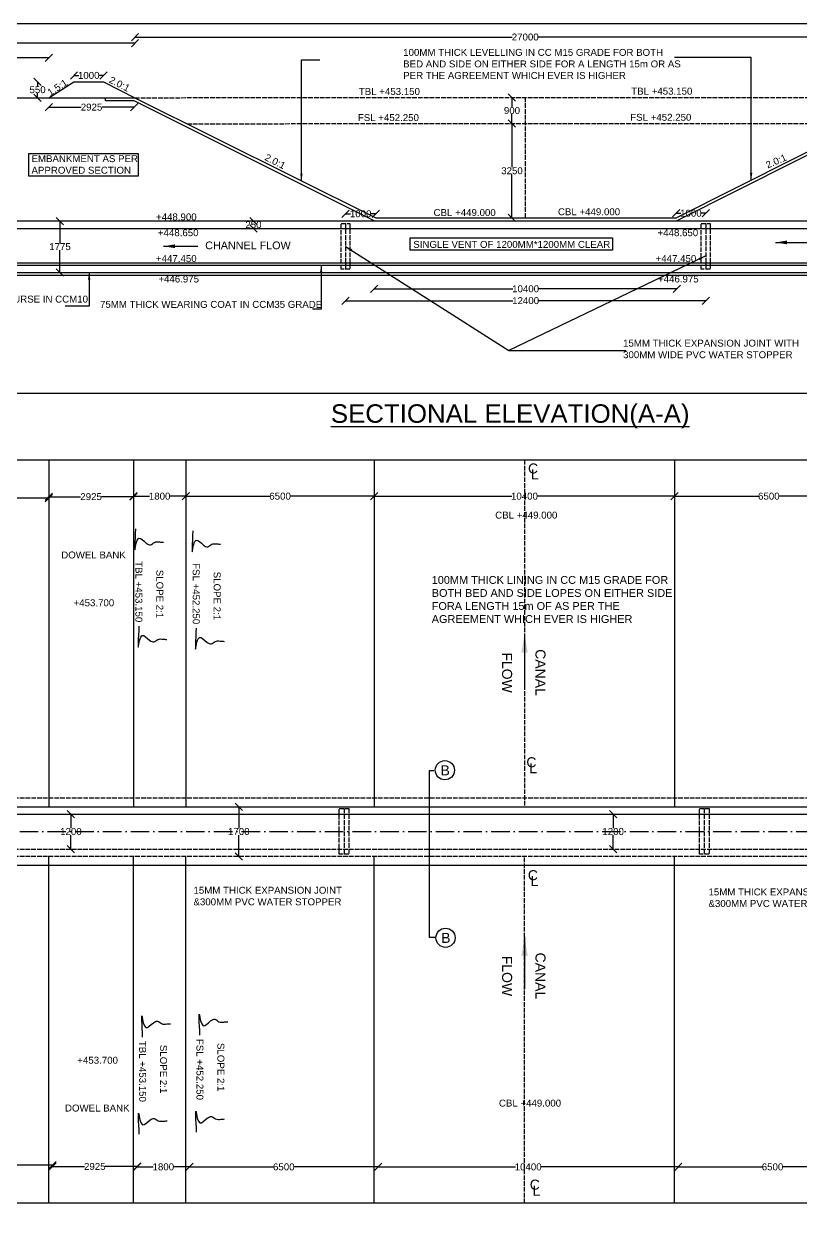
# Model space of a CAD drawing. Header units: millimetres. Extents: x 5124 to 6568637, y 2311 to 91879094.
# Drawn here: x 3792338 to 3802420, y 45939726 to 45955152 of the extents above; entities that cross this region are included whole.
import ezdxf

# ---------------------------------------------------------------- set-up
doc = ezdxf.new("R2010")
doc.units = ezdxf.units.MM
doc.header["$MEASUREMENT"] = 0
doc.linetypes.add('ACAD_ISO02W100', pattern=[15, 12, -3])
doc.linetypes.add('ACAD_ISO10W100', pattern=[18, 12, -3, 0, -3])
for name, color, linetype in [('DIMENSION', 7, 'Continuous'), ('DRAWING', 7, 'Continuous'), ('TEXT', 7, 'Continuous')]:
    doc.layers.add(name, color=color, linetype=linetype)
doc.styles.get("Standard").update_dxf_attribs({"font": 'arial.ttf', "height": 90})
doc.dimstyles.get("Standard").update_dxf_attribs({"dimtxt": 200, "dimasz": 110, "dimexe": 0.18, "dimexo": 0.0625, "dimgap": 0.09, "dimtad": 0, "dimtih": 1, "dimtoh": 1, "dimdec": 0, "dimzin": 0, "dimdsep": 46, "dimtxsty": 'Standard', "dimblk": 'OBLIQUE', "dimcen": 0.09, "dimse1": 1, "dimse2": 1, "dimadec": 0, "dimazin": 0, "dimtfac": 1, "dimtdec": 0, "dimtofl": 0, "dimtmove": 0, "dimatfit": 3, "dimfxl": 1, "dimtolj": 1, "dimtzin": 0, "dimarcsym": 0})

# ---------------------------------------------------------------- blocks, each defined once
blk = doc.blocks.new('_Oblique')
at = {"color": 0, "linetype": 'ByBlock', "lineweight": -2}
blk.add_line((-0.5, -0.5), (0.5, 0.5), dxfattribs=at)
blk = doc.blocks.new('*D117')
at = {"layer": 'Defpoints', "color": 0, "linetype": 'Continuous', "transparency": 16777216}
for p in [(3793782, 45954902), (3790428, 45954193), (3793782, 45954193)]:
    blk.add_point(p, dxfattribs=at)
at = {"layer": 'DIMENSION', "color": 0, "linetype": 'Continuous', "lineweight": -2, "transparency": 16777216}
for p, q in [((3790428, 45954902), (3791970, 45954902)), ((3793782, 45954902), (3792240, 45954902))]:
    blk.add_line(p, q, dxfattribs=at)
at = {"layer": 'DIMENSION', "color": 0, "linetype": 'Continuous', "lineweight": -2, "transparency": 16777216, "xscale": 95, "yscale": 95, "zscale": 95, "rotation": 180}
blk.add_blockref('_Oblique', (3790428, 45954902), dxfattribs=at)
at = {"layer": 'DIMENSION', "color": 0, "linetype": 'Continuous', "lineweight": -2, "transparency": 16777216, "xscale": 95, "yscale": 95, "zscale": 95}
blk.add_blockref('_Oblique', (3793782, 45954902), dxfattribs=at)
at = {"layer": 'DIMENSION', "color": 0, "linetype": 'Continuous', "transparency": 16777216, "insert": (3792105, 45954902), "char_height": 90, "attachment_point": 5}
blk.add_mtext('\\A1;8925', dxfattribs=at)
blk = doc.blocks.new('*D118')
at = {"layer": 'Defpoints', "color": 0, "linetype": 'Continuous', "transparency": 16777216}
for p in [(3792664, 45954710), (3790428, 45954193), (3792664, 45954193)]:
    blk.add_point(p, dxfattribs=at)
at = {"layer": 'DIMENSION', "color": 0, "linetype": 'Continuous', "lineweight": -2, "transparency": 16777216}
for p, q in [((3790428, 45954710), (3791411, 45954710)), ((3792664, 45954710), (3791681, 45954710))]:
    blk.add_line(p, q, dxfattribs=at)
at = {"layer": 'DIMENSION', "color": 0, "linetype": 'Continuous', "lineweight": -2, "transparency": 16777216, "xscale": 95, "yscale": 95, "zscale": 95, "rotation": 180}
blk.add_blockref('_Oblique', (3790428, 45954710), dxfattribs=at)
at = {"layer": 'DIMENSION', "color": 0, "linetype": 'Continuous', "lineweight": -2, "transparency": 16777216, "xscale": 95, "yscale": 95, "zscale": 95}
blk.add_blockref('_Oblique', (3792664, 45954710), dxfattribs=at)
at = {"layer": 'DIMENSION', "color": 0, "linetype": 'Continuous', "transparency": 16777216, "insert": (3791546, 45954710), "char_height": 90, "attachment_point": 5}
blk.add_mtext('\\A1;6000', dxfattribs=at)
blk = doc.blocks.new('*D122')
at = {"layer": 'Defpoints', "color": 0, "linetype": 'Continuous', "transparency": 16777216}
for p in [(3792808, 45952592), (3792808, 45952592), (3792808, 45951925)]:
    blk.add_point(p, dxfattribs=at)
at = {"layer": 'DIMENSION', "color": 0, "linetype": 'Continuous', "lineweight": -2, "transparency": 16777216}
for p, q in [((3792808, 45952592), (3792808, 45952305)), ((3792808, 45951925), (3792808, 45952213))]:
    blk.add_line(p, q, dxfattribs=at)
at = {"layer": 'DIMENSION', "color": 0, "linetype": 'Continuous', "lineweight": -2, "transparency": 16777216, "xscale": 95, "yscale": 95, "zscale": 95}
for p, rotation in [((3792808, 45952592), 90), ((3792808, 45951925), 270)]:
    blk.add_blockref('_Oblique', p, dxfattribs=dict(at, rotation=rotation))
at = {"layer": 'DIMENSION', "color": 0, "linetype": 'Continuous', "transparency": 16777216, "insert": (3792808, 45952259), "char_height": 90, "attachment_point": 5}
blk.add_mtext('\\A1;1775', dxfattribs=at)
blk = doc.blocks.new('*D123')
at = {"layer": 'Defpoints', "color": 0, "linetype": 'Continuous', "transparency": 16777216}
for p in [(3795320, 45952592), (3795320, 45952592), (3795320, 45952496)]:
    blk.add_point(p, dxfattribs=at)
at = {"layer": 'DIMENSION', "color": 0, "linetype": 'Continuous', "lineweight": -2, "transparency": 16777216}
for p, q in [((3795320, 45952592), (3795320, 45952590)), ((3795320, 45952496), (3795320, 45952498))]:
    blk.add_line(p, q, dxfattribs=at)
at = {"layer": 'DIMENSION', "color": 0, "linetype": 'Continuous', "lineweight": -2, "transparency": 16777216, "xscale": 95, "yscale": 95, "zscale": 95}
for p, rotation in [((3795320, 45952592), 90), ((3795320, 45952496), 270)]:
    blk.add_blockref('_Oblique', p, dxfattribs=dict(at, rotation=rotation))
at = {"layer": 'DIMENSION', "color": 0, "linetype": 'Continuous', "transparency": 16777216, "insert": (3795320, 45952544), "char_height": 90, "attachment_point": 5}
blk.add_mtext('\\A1;250', dxfattribs=at)
blk = doc.blocks.new('*D124')
at = {"layer": 'Defpoints', "color": 0, "linetype": 'Continuous', "transparency": 16777216}
for p in [(3792664, 45954193), (3793772, 45954153), (3793772, 45954070)]:
    blk.add_point(p, dxfattribs=at)
at = {"layer": 'DIMENSION', "color": 0, "linetype": 'Continuous', "lineweight": -2, "transparency": 16777216}
for p, q in [((3792664, 45954070), (3793083, 45954070)), ((3793772, 45954070), (3793354, 45954070))]:
    blk.add_line(p, q, dxfattribs=at)
at = {"layer": 'DIMENSION', "color": 0, "linetype": 'Continuous', "lineweight": -2, "transparency": 16777216, "xscale": 95, "yscale": 95, "zscale": 95, "rotation": 180}
blk.add_blockref('_Oblique', (3792664, 45954070), dxfattribs=at)
at = {"layer": 'DIMENSION', "color": 0, "linetype": 'Continuous', "lineweight": -2, "transparency": 16777216, "xscale": 95, "yscale": 95, "zscale": 95}
blk.add_blockref('_Oblique', (3793772, 45954070), dxfattribs=at)
at = {"layer": 'DIMENSION', "color": 0, "linetype": 'Continuous', "transparency": 16777216, "insert": (3793218, 45954070), "char_height": 90, "attachment_point": 5}
blk.add_mtext('\\A1;2925', dxfattribs=at)
blk = doc.blocks.new('*D125')
at = {"layer": 'Defpoints', "color": 0, "linetype": 'Continuous', "transparency": 16777216}
for p in [(3792990, 45954400), (3792517, 45954193), (3792990, 45954193)]:
    blk.add_point(p, dxfattribs=at)
at = {"layer": 'DIMENSION', "color": 0, "linetype": 'Continuous', "lineweight": -2, "transparency": 16777216}
for p, q in [((3792517, 45954400), (3792517, 45954343)), ((3792517, 45954193), (3792517, 45954250))]:
    blk.add_line(p, q, dxfattribs=at)
at = {"layer": 'DIMENSION', "color": 0, "linetype": 'Continuous', "lineweight": -2, "transparency": 16777216, "xscale": 95, "yscale": 95, "zscale": 95}
for p, rotation in [((3792517, 45954400), 90), ((3792517, 45954193), 270)]:
    blk.add_blockref('_Oblique', p, dxfattribs=dict(at, rotation=rotation))
at = {"layer": 'DIMENSION', "color": 0, "linetype": 'Continuous', "transparency": 16777216, "insert": (3792517, 45954296), "char_height": 90, "attachment_point": 5}
blk.add_mtext('\\A1;550', dxfattribs=at)
blk = doc.blocks.new('*D126')
at = {"layer": 'Defpoints', "color": 0, "linetype": 'Continuous', "transparency": 16777216}
for p in [(3793372, 45954482), (3792990, 45954400), (3793372, 45954400)]:
    blk.add_point(p, dxfattribs=at)
at = {"layer": 'DIMENSION', "color": 0, "linetype": 'Continuous', "lineweight": -2, "transparency": 16777216}
for p, q in [((3792990, 45954482), (3793051, 45954482)), ((3793372, 45954482), (3793311, 45954482))]:
    blk.add_line(p, q, dxfattribs=at)
at = {"layer": 'DIMENSION', "color": 0, "linetype": 'Continuous', "lineweight": -2, "transparency": 16777216, "xscale": 95, "yscale": 95, "zscale": 95, "rotation": 180}
blk.add_blockref('_Oblique', (3792990, 45954482), dxfattribs=at)
at = {"layer": 'DIMENSION', "color": 0, "linetype": 'Continuous', "lineweight": -2, "transparency": 16777216, "xscale": 95, "yscale": 95, "zscale": 95}
blk.add_blockref('_Oblique', (3793372, 45954482), dxfattribs=at)
at = {"layer": 'DIMENSION', "color": 0, "linetype": 'Continuous', "transparency": 16777216, "insert": (3793181, 45954482), "char_height": 90, "attachment_point": 5}
blk.add_mtext('\\A1;1000', dxfattribs=at)
blk = doc.blocks.new('*D127')
at = {"layer": 'Defpoints', "color": 0, "linetype": 'Continuous', "transparency": 16777216}
for p in [(3796517, 45952686), (3796908, 45952632), (3796517, 45952560)]:
    blk.add_point(p, dxfattribs=at)
at = {"layer": 'DIMENSION', "color": 0, "linetype": 'Continuous', "lineweight": -2, "transparency": 16777216}
for p, q in [((3796517, 45952686), (3796582, 45952686)), ((3796908, 45952686), (3796842, 45952686))]:
    blk.add_line(p, q, dxfattribs=at)
at = {"layer": 'DIMENSION', "color": 0, "linetype": 'Continuous', "lineweight": -2, "transparency": 16777216, "xscale": 95, "yscale": 95, "zscale": 95, "rotation": 180}
blk.add_blockref('_Oblique', (3796517, 45952686), dxfattribs=at)
at = {"layer": 'DIMENSION', "color": 0, "linetype": 'Continuous', "lineweight": -2, "transparency": 16777216, "xscale": 95, "yscale": 95, "zscale": 95}
blk.add_blockref('_Oblique', (3796908, 45952686), dxfattribs=at)
at = {"layer": 'DIMENSION', "color": 0, "linetype": 'Continuous', "transparency": 16777216, "insert": (3796712, 45952686), "char_height": 90, "attachment_point": 5}
blk.add_mtext('\\A1;1000', dxfattribs=at)
blk = doc.blocks.new('*D128')
at = {"layer": 'Defpoints', "color": 0, "linetype": 'Continuous', "transparency": 16777216}
for p in [(3798526, 45954195), (3798526, 45953857), (3798677, 45953857)]:
    blk.add_point(p, dxfattribs=at)
at = {"layer": 'DIMENSION', "color": 0, "linetype": 'Continuous', "lineweight": -2, "transparency": 16777216}
for p, q in [((3798677, 45954195), (3798677, 45954072)), ((3798677, 45953857), (3798677, 45953980))]:
    blk.add_line(p, q, dxfattribs=at)
at = {"layer": 'DIMENSION', "color": 0, "linetype": 'Continuous', "lineweight": -2, "transparency": 16777216, "xscale": 95, "yscale": 95, "zscale": 95}
for p, rotation in [((3798677, 45954195), 90), ((3798677, 45953857), 270)]:
    blk.add_blockref('_Oblique', p, dxfattribs=dict(at, rotation=rotation))
at = {"layer": 'DIMENSION', "color": 0, "linetype": 'Continuous', "transparency": 16777216, "insert": (3798677, 45954026), "char_height": 90, "attachment_point": 5}
blk.add_mtext('\\A1;900', dxfattribs=at)
blk = doc.blocks.new('*D129')
at = {"layer": 'Defpoints', "color": 0, "linetype": 'Continuous', "transparency": 16777216}
for p in [(3798677, 45953857), (3798677, 45952632), (3798677, 45952632)]:
    blk.add_point(p, dxfattribs=at)
at = {"layer": 'DIMENSION', "color": 0, "linetype": 'Continuous', "lineweight": -2, "transparency": 16777216}
for p, q in [((3798677, 45953857), (3798677, 45953290)), ((3798677, 45952632), (3798677, 45953198))]:
    blk.add_line(p, q, dxfattribs=at)
at = {"layer": 'DIMENSION', "color": 0, "linetype": 'Continuous', "lineweight": -2, "transparency": 16777216, "xscale": 95, "yscale": 95, "zscale": 95}
for p, rotation in [((3798677, 45953857), 90), ((3798677, 45952632), 270)]:
    blk.add_blockref('_Oblique', p, dxfattribs=dict(at, rotation=rotation))
at = {"layer": 'DIMENSION', "color": 0, "linetype": 'Continuous', "transparency": 16777216, "insert": (3798677, 45953244), "char_height": 90, "attachment_point": 5}
blk.add_mtext('\\A1;3250', dxfattribs=at)
blk = doc.blocks.new('*D130')
at = {"layer": 'Defpoints', "color": 0, "linetype": 'Continuous', "transparency": 16777216}
for p in [(3803916, 45954980), (3793782, 45954902), (3803916, 45954198)]:
    blk.add_point(p, dxfattribs=at)
at = {"layer": 'DIMENSION', "color": 0, "linetype": 'Continuous', "lineweight": -2, "transparency": 16777216}
for p, q in [((3793782, 45954980), (3798679, 45954980)), ((3803916, 45954980), (3799019, 45954980))]:
    blk.add_line(p, q, dxfattribs=at)
at = {"layer": 'DIMENSION', "color": 0, "linetype": 'Continuous', "lineweight": -2, "transparency": 16777216, "xscale": 95, "yscale": 95, "zscale": 95, "rotation": 180}
blk.add_blockref('_Oblique', (3793782, 45954980), dxfattribs=at)
at = {"layer": 'DIMENSION', "color": 0, "linetype": 'Continuous', "lineweight": -2, "transparency": 16777216, "xscale": 95, "yscale": 95, "zscale": 95}
blk.add_blockref('_Oblique', (3803916, 45954980), dxfattribs=at)
at = {"layer": 'DIMENSION', "color": 0, "linetype": 'Continuous', "transparency": 16777216, "insert": (3798849, 45954980), "char_height": 90, "attachment_point": 5}
blk.add_mtext('\\A1;27000', dxfattribs=at)
blk = doc.blocks.new('*D136')
at = {"layer": 'Defpoints', "color": 0, "linetype": 'Continuous', "transparency": 16777216}
for p in [(3800809, 45952693), (3800809, 45952632), (3801192, 45952560)]:
    blk.add_point(p, dxfattribs=at)
at = {"layer": 'DIMENSION', "color": 0, "linetype": 'Continuous', "lineweight": -2, "transparency": 16777216}
for p, q in [((3800809, 45952693), (3800870, 45952693)), ((3801192, 45952693), (3801131, 45952693))]:
    blk.add_line(p, q, dxfattribs=at)
at = {"layer": 'DIMENSION', "color": 0, "linetype": 'Continuous', "lineweight": -2, "transparency": 16777216, "xscale": 95, "yscale": 95, "zscale": 95, "rotation": 180}
blk.add_blockref('_Oblique', (3800809, 45952693), dxfattribs=at)
at = {"layer": 'DIMENSION', "color": 0, "linetype": 'Continuous', "lineweight": -2, "transparency": 16777216, "xscale": 95, "yscale": 95, "zscale": 95}
blk.add_blockref('_Oblique', (3801192, 45952693), dxfattribs=at)
at = {"layer": 'DIMENSION', "color": 0, "linetype": 'Continuous', "transparency": 16777216, "insert": (3801000, 45952693), "char_height": 90, "attachment_point": 5}
blk.add_mtext('\\A1;1000', dxfattribs=at)
blk = doc.blocks.new('*D147')
at = {"layer": 'Defpoints', "color": 0, "linetype": 'Continuous', "transparency": 16777216}
for p in [(3796889, 45952592), (3800818, 45952592), (3800818, 45951712)]:
    blk.add_point(p, dxfattribs=at)
at = {"layer": 'DIMENSION', "color": 0, "linetype": 'Continuous', "lineweight": -2, "transparency": 16777216}
for p, q in [((3796889, 45951712), (3798688, 45951712)), ((3800818, 45951712), (3799019, 45951712))]:
    blk.add_line(p, q, dxfattribs=at)
at = {"layer": 'DIMENSION', "color": 0, "linetype": 'Continuous', "lineweight": -2, "transparency": 16777216, "xscale": 95, "yscale": 95, "zscale": 95, "rotation": 180}
blk.add_blockref('_Oblique', (3796889, 45951712), dxfattribs=at)
at = {"layer": 'DIMENSION', "color": 0, "linetype": 'Continuous', "lineweight": -2, "transparency": 16777216, "xscale": 95, "yscale": 95, "zscale": 95}
blk.add_blockref('_Oblique', (3800818, 45951712), dxfattribs=at)
at = {"layer": 'DIMENSION', "color": 0, "linetype": 'Continuous', "transparency": 16777216, "insert": (3798854, 45951712), "char_height": 90, "attachment_point": 5}
blk.add_mtext('\\A1;10400', dxfattribs=at)
blk = doc.blocks.new('*D148')
at = {"layer": 'Defpoints', "color": 0, "linetype": 'Continuous', "transparency": 16777216}
for p in [(3796517, 45951965), (3801192, 45951965), (3801192, 45951558)]:
    blk.add_point(p, dxfattribs=at)
at = {"layer": 'DIMENSION', "color": 0, "linetype": 'Continuous', "lineweight": -2, "transparency": 16777216}
for p, q in [((3796517, 45951558), (3798689, 45951558)), ((3801192, 45951558), (3799019, 45951558))]:
    blk.add_line(p, q, dxfattribs=at)
at = {"layer": 'DIMENSION', "color": 0, "linetype": 'Continuous', "lineweight": -2, "transparency": 16777216, "xscale": 95, "yscale": 95, "zscale": 95, "rotation": 180}
blk.add_blockref('_Oblique', (3796517, 45951558), dxfattribs=at)
at = {"layer": 'DIMENSION', "color": 0, "linetype": 'Continuous', "lineweight": -2, "transparency": 16777216, "xscale": 95, "yscale": 95, "zscale": 95}
blk.add_blockref('_Oblique', (3801192, 45951558), dxfattribs=at)
at = {"layer": 'DIMENSION', "color": 0, "linetype": 'Continuous', "transparency": 16777216, "insert": (3798854, 45951558), "char_height": 90, "attachment_point": 5}
blk.add_mtext('\\A1;12400', dxfattribs=at)
blk = doc.blocks.new('*D252')
at = {"layer": 'Defpoints', "color": 0, "linetype": 'Continuous', "transparency": 16777216}
for p in [(3790413, 45948996), (3792662, 45948996), (3792662, 45948996)]:
    blk.add_point(p, dxfattribs=at)
at = {"layer": 'DIMENSION', "color": 0, "linetype": 'Continuous', "lineweight": -2, "transparency": 16777216}
for p, q in [((3790413, 45948996), (3791403, 45948996)), ((3792662, 45948996), (3791672, 45948996))]:
    blk.add_line(p, q, dxfattribs=at)
at = {"layer": 'DIMENSION', "color": 0, "linetype": 'Continuous', "lineweight": -2, "transparency": 16777216, "xscale": 95, "yscale": 95, "zscale": 95, "rotation": 180}
blk.add_blockref('_Oblique', (3790413, 45948996), dxfattribs=at)
at = {"layer": 'DIMENSION', "color": 0, "linetype": 'Continuous', "lineweight": -2, "transparency": 16777216, "xscale": 95, "yscale": 95, "zscale": 95}
blk.add_blockref('_Oblique', (3792662, 45948996), dxfattribs=at)
at = {"layer": 'DIMENSION', "color": 0, "linetype": 'Continuous', "transparency": 16777216, "insert": (3791538, 45948996), "char_height": 90, "attachment_point": 5}
blk.add_mtext('\\A1;6000', dxfattribs=at)
blk = doc.blocks.new('*D253')
at = {"layer": 'Defpoints', "color": 0, "linetype": 'Continuous', "transparency": 16777216}
for p in [(3792662, 45948996), (3793762, 45949014), (3793762, 45948996)]:
    blk.add_point(p, dxfattribs=at)
at = {"layer": 'DIMENSION', "color": 0, "linetype": 'Continuous', "lineweight": -2, "transparency": 16777216}
for p, q in [((3792662, 45949014), (3793076, 45949014)), ((3793762, 45949014), (3793347, 45949014))]:
    blk.add_line(p, q, dxfattribs=at)
at = {"layer": 'DIMENSION', "color": 0, "linetype": 'Continuous', "lineweight": -2, "transparency": 16777216, "xscale": 95, "yscale": 95, "zscale": 95, "rotation": 180}
blk.add_blockref('_Oblique', (3792662, 45949014), dxfattribs=at)
at = {"layer": 'DIMENSION', "color": 0, "linetype": 'Continuous', "lineweight": -2, "transparency": 16777216, "xscale": 95, "yscale": 95, "zscale": 95}
blk.add_blockref('_Oblique', (3793762, 45949014), dxfattribs=at)
at = {"layer": 'DIMENSION', "color": 0, "linetype": 'Continuous', "transparency": 16777216, "insert": (3793212, 45949014), "char_height": 90, "attachment_point": 5}
blk.add_mtext('\\A1;2925', dxfattribs=at)
blk = doc.blocks.new('*D254')
at = {"layer": 'Defpoints', "color": 0, "linetype": 'Continuous', "transparency": 16777216}
for p in [(3793762, 45949014), (3794442, 45949020), (3794442, 45949014)]:
    blk.add_point(p, dxfattribs=at)
at = {"layer": 'DIMENSION', "color": 0, "linetype": 'Continuous', "lineweight": -2, "transparency": 16777216}
for p, q in [((3793762, 45949020), (3793972, 45949020)), ((3794442, 45949020), (3794232, 45949020))]:
    blk.add_line(p, q, dxfattribs=at)
at = {"layer": 'DIMENSION', "color": 0, "linetype": 'Continuous', "lineweight": -2, "transparency": 16777216, "xscale": 95, "yscale": 95, "zscale": 95, "rotation": 180}
blk.add_blockref('_Oblique', (3793762, 45949020), dxfattribs=at)
at = {"layer": 'DIMENSION', "color": 0, "linetype": 'Continuous', "lineweight": -2, "transparency": 16777216, "xscale": 95, "yscale": 95, "zscale": 95}
blk.add_blockref('_Oblique', (3794442, 45949020), dxfattribs=at)
at = {"layer": 'DIMENSION', "color": 0, "linetype": 'Continuous', "transparency": 16777216, "insert": (3794102, 45949020), "char_height": 90, "attachment_point": 5}
blk.add_mtext('\\A1;1800', dxfattribs=at)
blk = doc.blocks.new('*D255')
at = {"layer": 'Defpoints', "color": 0, "linetype": 'Continuous', "transparency": 16777216}
for p in [(3794442, 45949020), (3796889, 45949020), (3796889, 45949020)]:
    blk.add_point(p, dxfattribs=at)
at = {"layer": 'DIMENSION', "color": 0, "linetype": 'Continuous', "lineweight": -2, "transparency": 16777216}
for p, q in [((3794442, 45949020), (3795531, 45949020)), ((3796889, 45949020), (3795800, 45949020))]:
    blk.add_line(p, q, dxfattribs=at)
at = {"layer": 'DIMENSION', "color": 0, "linetype": 'Continuous', "lineweight": -2, "transparency": 16777216, "xscale": 95, "yscale": 95, "zscale": 95, "rotation": 180}
blk.add_blockref('_Oblique', (3794442, 45949020), dxfattribs=at)
at = {"layer": 'DIMENSION', "color": 0, "linetype": 'Continuous', "lineweight": -2, "transparency": 16777216, "xscale": 95, "yscale": 95, "zscale": 95}
blk.add_blockref('_Oblique', (3796889, 45949020), dxfattribs=at)
at = {"layer": 'DIMENSION', "color": 0, "linetype": 'Continuous', "transparency": 16777216, "insert": (3795666, 45949020), "char_height": 90, "attachment_point": 5}
blk.add_mtext('\\A1;6500', dxfattribs=at)
blk = doc.blocks.new('*D256')
at = {"layer": 'Defpoints', "color": 0, "linetype": 'Continuous', "transparency": 16777216}
for p in [(3796889, 45949020), (3800788, 45949020), (3800788, 45949020)]:
    blk.add_point(p, dxfattribs=at)
at = {"layer": 'DIMENSION', "color": 0, "linetype": 'Continuous', "lineweight": -2, "transparency": 16777216}
for p, q in [((3796889, 45949020), (3798674, 45949020)), ((3800788, 45949020), (3799004, 45949020))]:
    blk.add_line(p, q, dxfattribs=at)
at = {"layer": 'DIMENSION', "color": 0, "linetype": 'Continuous', "lineweight": -2, "transparency": 16777216, "xscale": 95, "yscale": 95, "zscale": 95, "rotation": 180}
blk.add_blockref('_Oblique', (3796889, 45949020), dxfattribs=at)
at = {"layer": 'DIMENSION', "color": 0, "linetype": 'Continuous', "lineweight": -2, "transparency": 16777216, "xscale": 95, "yscale": 95, "zscale": 95}
blk.add_blockref('_Oblique', (3800788, 45949020), dxfattribs=at)
at = {"layer": 'DIMENSION', "color": 0, "linetype": 'Continuous', "transparency": 16777216, "insert": (3798839, 45949020), "char_height": 90, "attachment_point": 5}
blk.add_mtext('\\A1;10400', dxfattribs=at)
blk = doc.blocks.new('*D257')
at = {"layer": 'Defpoints', "color": 0, "linetype": 'Continuous', "transparency": 16777216}
for p in [(3800788, 45949020), (3803236, 45949020), (3803236, 45949020)]:
    blk.add_point(p, dxfattribs=at)
at = {"layer": 'DIMENSION', "color": 0, "linetype": 'Continuous', "lineweight": -2, "transparency": 16777216}
for p, q in [((3800788, 45949020), (3801877, 45949020)), ((3803236, 45949020), (3802147, 45949020))]:
    blk.add_line(p, q, dxfattribs=at)
at = {"layer": 'DIMENSION', "color": 0, "linetype": 'Continuous', "lineweight": -2, "transparency": 16777216, "xscale": 95, "yscale": 95, "zscale": 95, "rotation": 180}
blk.add_blockref('_Oblique', (3800788, 45949020), dxfattribs=at)
at = {"layer": 'DIMENSION', "color": 0, "linetype": 'Continuous', "lineweight": -2, "transparency": 16777216, "xscale": 95, "yscale": 95, "zscale": 95}
blk.add_blockref('_Oblique', (3803236, 45949020), dxfattribs=at)
at = {"layer": 'DIMENSION', "color": 0, "linetype": 'Continuous', "transparency": 16777216, "insert": (3802012, 45949020), "char_height": 90, "attachment_point": 5}
blk.add_mtext('\\A1;6500', dxfattribs=at)
blk = doc.blocks.new('*D282')
at = {"layer": 'Defpoints', "color": 0, "linetype": 'Continuous', "transparency": 16777216}
for p in [(3792950, 45944894), (3792950, 45944440), (3792950, 45944440)]:
    blk.add_point(p, dxfattribs=at)
at = {"layer": 'DIMENSION', "color": 0, "linetype": 'Continuous', "lineweight": -2, "transparency": 16777216}
for p, q in [((3792950, 45944894), (3792950, 45944713)), ((3792950, 45944440), (3792950, 45944621))]:
    blk.add_line(p, q, dxfattribs=at)
at = {"layer": 'DIMENSION', "color": 0, "linetype": 'Continuous', "lineweight": -2, "transparency": 16777216, "xscale": 95, "yscale": 95, "zscale": 95}
for p, rotation in [((3792950, 45944894), 90), ((3792950, 45944440), 270)]:
    blk.add_blockref('_Oblique', p, dxfattribs=dict(at, rotation=rotation))
at = {"layer": 'DIMENSION', "color": 0, "linetype": 'Continuous', "transparency": 16777216, "insert": (3792950, 45944667), "char_height": 90, "attachment_point": 5}
blk.add_mtext('\\A1;1200', dxfattribs=at)
blk = doc.blocks.new('*D283')
at = {"layer": 'Defpoints', "color": 0, "linetype": 'Continuous', "transparency": 16777216}
for p in [(3795130, 45944988), (3795130, 45944345), (3795130, 45944345)]:
    blk.add_point(p, dxfattribs=at)
at = {"layer": 'DIMENSION', "color": 0, "linetype": 'Continuous', "lineweight": -2, "transparency": 16777216}
for p, q in [((3795130, 45944988), (3795130, 45944713)), ((3795130, 45944345), (3795130, 45944621))]:
    blk.add_line(p, q, dxfattribs=at)
at = {"layer": 'DIMENSION', "color": 0, "linetype": 'Continuous', "lineweight": -2, "transparency": 16777216, "xscale": 95, "yscale": 95, "zscale": 95}
for p, rotation in [((3795130, 45944988), 90), ((3795130, 45944345), 270)]:
    blk.add_blockref('_Oblique', p, dxfattribs=dict(at, rotation=rotation))
at = {"layer": 'DIMENSION', "color": 0, "linetype": 'Continuous', "transparency": 16777216, "insert": (3795130, 45944667), "char_height": 90, "attachment_point": 5}
blk.add_mtext('\\A1;1700', dxfattribs=at)
blk = doc.blocks.new('*D284')
at = {"layer": 'Defpoints', "color": 0, "linetype": 'Continuous', "transparency": 16777216}
for p in [(3799990, 45944894), (3799990, 45944894), (3799990, 45944440)]:
    blk.add_point(p, dxfattribs=at)
at = {"layer": 'DIMENSION', "color": 0, "linetype": 'Continuous', "lineweight": -2, "transparency": 16777216}
for p, q in [((3799990, 45944894), (3799990, 45944713)), ((3799990, 45944440), (3799990, 45944621))]:
    blk.add_line(p, q, dxfattribs=at)
at = {"layer": 'DIMENSION', "color": 0, "linetype": 'Continuous', "lineweight": -2, "transparency": 16777216, "xscale": 95, "yscale": 95, "zscale": 95}
for p, rotation in [((3799990, 45944894), 90), ((3799990, 45944440), 270)]:
    blk.add_blockref('_Oblique', p, dxfattribs=dict(at, rotation=rotation))
at = {"layer": 'DIMENSION', "color": 0, "linetype": 'Continuous', "transparency": 16777216, "insert": (3799990, 45944667), "char_height": 90, "attachment_point": 5}
blk.add_mtext('\\A1;1200', dxfattribs=at)
blk = doc.blocks.new('*D231')
at = {"layer": 'Defpoints', "color": 0, "linetype": 'Continuous', "transparency": 16777216}
for p in [(3790462, 45940337), (3792710, 45940337), (3792710, 45940337)]:
    blk.add_point(p, dxfattribs=at)
at = {"layer": 'DIMENSION', "color": 0, "linetype": 'Continuous', "lineweight": -2, "transparency": 16777216}
for p, q in [((3790462, 45940337), (3791451, 45940337)), ((3792710, 45940337), (3791721, 45940337))]:
    blk.add_line(p, q, dxfattribs=at)
at = {"layer": 'DIMENSION', "color": 0, "linetype": 'Continuous', "lineweight": -2, "transparency": 16777216, "xscale": 95, "yscale": 95, "zscale": 95, "rotation": 180}
blk.add_blockref('_Oblique', (3790462, 45940337), dxfattribs=at)
at = {"layer": 'DIMENSION', "color": 0, "linetype": 'Continuous', "lineweight": -2, "transparency": 16777216, "xscale": 95, "yscale": 95, "zscale": 95}
blk.add_blockref('_Oblique', (3792710, 45940337), dxfattribs=at)
at = {"layer": 'DIMENSION', "color": 0, "linetype": 'Continuous', "transparency": 16777216, "insert": (3791586, 45940337), "char_height": 90, "attachment_point": 5}
blk.add_mtext('\\A1;6000', dxfattribs=at)
blk = doc.blocks.new('*D232')
at = {"layer": 'Defpoints', "color": 0, "linetype": 'Continuous', "transparency": 16777216}
for p in [(3792710, 45940337), (3793810, 45940337), (3793810, 45940320)]:
    blk.add_point(p, dxfattribs=at)
at = {"layer": 'DIMENSION', "color": 0, "linetype": 'Continuous', "lineweight": -2, "transparency": 16777216}
for p, q in [((3792710, 45940320), (3793125, 45940320)), ((3793810, 45940320), (3793396, 45940320))]:
    blk.add_line(p, q, dxfattribs=at)
at = {"layer": 'DIMENSION', "color": 0, "linetype": 'Continuous', "lineweight": -2, "transparency": 16777216, "xscale": 95, "yscale": 95, "zscale": 95, "rotation": 180}
blk.add_blockref('_Oblique', (3792710, 45940320), dxfattribs=at)
at = {"layer": 'DIMENSION', "color": 0, "linetype": 'Continuous', "lineweight": -2, "transparency": 16777216, "xscale": 95, "yscale": 95, "zscale": 95}
blk.add_blockref('_Oblique', (3793810, 45940320), dxfattribs=at)
at = {"layer": 'DIMENSION', "color": 0, "linetype": 'Continuous', "transparency": 16777216, "insert": (3793260, 45940320), "char_height": 90, "attachment_point": 5}
blk.add_mtext('\\A1;2925', dxfattribs=at)
blk = doc.blocks.new('*D233')
at = {"layer": 'Defpoints', "color": 0, "linetype": 'Continuous', "transparency": 16777216}
for p in [(3793810, 45940320), (3794491, 45940320), (3794491, 45940314)]:
    blk.add_point(p, dxfattribs=at)
at = {"layer": 'DIMENSION', "color": 0, "linetype": 'Continuous', "lineweight": -2, "transparency": 16777216}
for p, q in [((3793810, 45940314), (3794020, 45940314)), ((3794491, 45940314), (3794281, 45940314))]:
    blk.add_line(p, q, dxfattribs=at)
at = {"layer": 'DIMENSION', "color": 0, "linetype": 'Continuous', "lineweight": -2, "transparency": 16777216, "xscale": 95, "yscale": 95, "zscale": 95, "rotation": 180}
blk.add_blockref('_Oblique', (3793810, 45940314), dxfattribs=at)
at = {"layer": 'DIMENSION', "color": 0, "linetype": 'Continuous', "lineweight": -2, "transparency": 16777216, "xscale": 95, "yscale": 95, "zscale": 95}
blk.add_blockref('_Oblique', (3794491, 45940314), dxfattribs=at)
at = {"layer": 'DIMENSION', "color": 0, "linetype": 'Continuous', "transparency": 16777216, "insert": (3794150, 45940314), "char_height": 90, "attachment_point": 5}
blk.add_mtext('\\A1;1800', dxfattribs=at)
blk = doc.blocks.new('*D234')
at = {"layer": 'Defpoints', "color": 0, "linetype": 'Continuous', "transparency": 16777216}
for p in [(3794491, 45940314), (3796938, 45940314), (3796938, 45940314)]:
    blk.add_point(p, dxfattribs=at)
at = {"layer": 'DIMENSION', "color": 0, "linetype": 'Continuous', "lineweight": -2, "transparency": 16777216}
for p, q in [((3794491, 45940314), (3795580, 45940314)), ((3796938, 45940314), (3795849, 45940314))]:
    blk.add_line(p, q, dxfattribs=at)
at = {"layer": 'DIMENSION', "color": 0, "linetype": 'Continuous', "lineweight": -2, "transparency": 16777216, "xscale": 95, "yscale": 95, "zscale": 95, "rotation": 180}
blk.add_blockref('_Oblique', (3794491, 45940314), dxfattribs=at)
at = {"layer": 'DIMENSION', "color": 0, "linetype": 'Continuous', "lineweight": -2, "transparency": 16777216, "xscale": 95, "yscale": 95, "zscale": 95}
blk.add_blockref('_Oblique', (3796938, 45940314), dxfattribs=at)
at = {"layer": 'DIMENSION', "color": 0, "linetype": 'Continuous', "transparency": 16777216, "insert": (3795714, 45940314), "char_height": 90, "attachment_point": 5}
blk.add_mtext('\\A1;6500', dxfattribs=at)
blk = doc.blocks.new('*D235')
at = {"layer": 'Defpoints', "color": 0, "linetype": 'Continuous', "transparency": 16777216}
for p in [(3796938, 45940314), (3800837, 45940314), (3800837, 45940314)]:
    blk.add_point(p, dxfattribs=at)
at = {"layer": 'DIMENSION', "color": 0, "linetype": 'Continuous', "lineweight": -2, "transparency": 16777216}
for p, q in [((3796938, 45940314), (3798722, 45940314)), ((3800837, 45940314), (3799052, 45940314))]:
    blk.add_line(p, q, dxfattribs=at)
at = {"layer": 'DIMENSION', "color": 0, "linetype": 'Continuous', "lineweight": -2, "transparency": 16777216, "xscale": 95, "yscale": 95, "zscale": 95, "rotation": 180}
blk.add_blockref('_Oblique', (3796938, 45940314), dxfattribs=at)
at = {"layer": 'DIMENSION', "color": 0, "linetype": 'Continuous', "lineweight": -2, "transparency": 16777216, "xscale": 95, "yscale": 95, "zscale": 95}
blk.add_blockref('_Oblique', (3800837, 45940314), dxfattribs=at)
at = {"layer": 'DIMENSION', "color": 0, "linetype": 'Continuous', "transparency": 16777216, "insert": (3798887, 45940314), "char_height": 90, "attachment_point": 5}
blk.add_mtext('\\A1;10400', dxfattribs=at)
blk = doc.blocks.new('*D236')
at = {"layer": 'Defpoints', "color": 0, "linetype": 'Continuous', "transparency": 16777216}
for p in [(3800837, 45940314), (3803284, 45940314), (3803284, 45940314)]:
    blk.add_point(p, dxfattribs=at)
at = {"layer": 'DIMENSION', "color": 0, "linetype": 'Continuous', "lineweight": -2, "transparency": 16777216}
for p, q in [((3800837, 45940314), (3801926, 45940314)), ((3803284, 45940314), (3802195, 45940314))]:
    blk.add_line(p, q, dxfattribs=at)
at = {"layer": 'DIMENSION', "color": 0, "linetype": 'Continuous', "lineweight": -2, "transparency": 16777216, "xscale": 95, "yscale": 95, "zscale": 95, "rotation": 180}
blk.add_blockref('_Oblique', (3800837, 45940314), dxfattribs=at)
at = {"layer": 'DIMENSION', "color": 0, "linetype": 'Continuous', "lineweight": -2, "transparency": 16777216, "xscale": 95, "yscale": 95, "zscale": 95}
blk.add_blockref('_Oblique', (3803284, 45940314), dxfattribs=at)
at = {"layer": 'DIMENSION', "color": 0, "linetype": 'Continuous', "transparency": 16777216, "insert": (3802060, 45940314), "char_height": 90, "attachment_point": 5}
blk.add_mtext('\\A1;6500', dxfattribs=at)

msp = doc.modelspace()

# ---------------------------------------------------------------- linework, layer by layer
at = {"layer": 'DIMENSION', "linetype": 'Continuous'}
msp.add_lwpolyline([(3818608.5, 45955152.5), (3782068, 45955152.5), (3782068, 45931298.5), (3818608.5, 45931298.5)], close=True, dxfattribs=at)
msp.add_lwpolyline([(3797686.5, 45943291), (3797604, 45943291), (3797604, 45945457.5), (3797661, 45945457.5)], dxfattribs=at)
at = {"layer": 'DIMENSION', "linetype": 'ACAD_ISO10W100', "ltscale": 20}
msp.add_lwpolyline([(3782563, 45944667), (3811703, 45944667)], dxfattribs=at)
at = {"layer": 'DIMENSION', "linetype": 'Continuous'}
for centre in [(3797806.1, 45945463.1), (3797814.1, 45943288.6)]:
    msp.add_circle(centre, 124.6, dxfattribs=at)
for points in [[(3793789, 45948595), (3793783, 45948332.5), (3793832, 45948473.5), (3793928, 45948411.5), (3793981.5, 45948389.5), (3794034, 45948421), (3794102, 45948426), (3794150, 45948422.5)], [(3794533.3, 45948570), (3794527.3, 45948307.5), (3794576.3, 45948448.5), (3794672.3, 45948386.5), (3794725.8, 45948364.5), (3794778.3, 45948396), (3794846.3, 45948401), (3794894.3, 45948397.5)], [(3793832.8, 45947333.7), (3793826.8, 45947071.2), (3793875.8, 45947212.2), (3793971.8, 45947150.2), (3794025.3, 45947128.2), (3794077.8, 45947159.7), (3794145.8, 45947164.7), (3794193.8, 45947161.2)], [(3794577, 45947308.7), (3794571, 45947046.2), (3794620, 45947187.2), (3794716, 45947125.2), (3794769.5, 45947103.2), (3794822, 45947134.7), (3794890, 45947139.7), (3794938, 45947136.2)], [(3793881.3, 45942000.3), (3793875.3, 45942262.8), (3793924.3, 45942121.8), (3794020.3, 45942183.8), (3794073.8, 45942205.8), (3794126.3, 45942174.3), (3794194.3, 45942169.3), (3794242.3, 45942172.8)], [(3794625.5, 45942025.3), (3794619.5, 45942287.8), (3794668.5, 45942146.8), (3794764.5, 45942208.8), (3794818, 45942230.8), (3794870.5, 45942199.3), (3794938.5, 45942194.3), (3794986.5, 45942197.8)], [(3793837.5, 45940739), (3793831.5, 45941001.5), (3793880.5, 45940860.5), (3793976.5, 45940922.5), (3794030, 45940944.5), (3794082.5, 45940913), (3794150.5, 45940908), (3794198.5, 45940911.5)], [(3794581.8, 45940764), (3794575.8, 45941026.5), (3794624.8, 45940885.5), (3794720.8, 45940947.5), (3794774.3, 45940969.5), (3794826.8, 45940938), (3794894.8, 45940933), (3794942.8, 45940936.5)]]:
    msp.add_spline(points, degree=3, dxfattribs=at)
at = {"layer": 'DRAWING', "linetype": 'Continuous'}
for points in [[(3812007.5, 45955152.5), (3812007.5, 45950352.5), (3782246, 45950352.5), (3782246, 45955152.5)], [(3792664.5, 45954193), (3792990, 45954400), (3793371.5, 45954400), (3793782, 45954193)], [(3788814.5, 45953384), (3790427.5, 45954193), (3793782, 45954193), (3796907.5, 45952631.5), (3800809, 45952631.5), (3803916.5, 45954197.5), (3805797, 45954197.5), (3807414.5, 45953382)], [(3796889, 45952592.5), (3793772.5, 45954153), (3793399, 45954153), (3793399, 45954193)], [(3804302, 45954197.5), (3804302, 45954161), (3803933, 45954161), (3800818, 45952592.5)], [(3788626, 45952592.5), (3807604, 45952592.5)], [(3788626, 45952496), (3807604, 45952496)], [(3782246, 45952048), (3807789.2, 45952048)], [(3788626, 45952018), (3807604, 45952018)], [(3788626, 45951925.5), (3807604, 45951925.5)], [(3788626, 45951888.5), (3807604, 45951888.5)], [(3811989.5, 45946703), (3811989.5, 45949490), (3807598, 45949490), (3805781, 45949490), (3803903, 45949490), (3803228.5, 45949490), (3800788.5, 45949490), (3798834, 45949490), (3796874.5, 45949490), (3794439.5, 45949490), (3793755, 45949490), (3792646, 45949490), (3790413, 45949490), (3788611.5, 45949490), (3787248, 45949490), (3782237, 45949490), (3782237, 45944667)], [(3792662, 45949490), (3792662, 45944988.5)], [(3793761.5, 45949490), (3793761.5, 45944988.5)], [(3794442.5, 45949490), (3794442.5, 45944988.5)], [(3796889, 45949490), (3796889, 45944988.5)], [(3800788.5, 45949490), (3800788.5, 45944988.5)], [(3788610.5, 45944988.5), (3807598, 45944988.5)], [(3788610.5, 45944894), (3807598, 45944894)], [(3811989.5, 45942631), (3811989.5, 45939844), (3807598, 45939844), (3805781, 45939844), (3803903, 45939844), (3803228.5, 45939844), (3800788.5, 45939844), (3798834, 45939844), (3796874.5, 45939844), (3794439.5, 45939844), (3793755, 45939844), (3792646, 45939844), (3790413, 45939844), (3788611.5, 45939844), (3787248, 45939844), (3782237, 45939844), (3782237, 45944667)], [(3792662, 45939844), (3792662, 45944345.5)], [(3793761.5, 45939844), (3793761.5, 45944345.5)], [(3794442.5, 45939844), (3794442.5, 45944345.5)], [(3796889, 45939844), (3796889, 45944345.5)], [(3800788.5, 45939844), (3800788.5, 45944345.5)], [(3789286.5, 45944229), (3807068.5, 45944229)]]:
    msp.add_lwpolyline(points, dxfattribs=at)
at = {"layer": 'DRAWING', "linetype": 'ACAD_ISO02W100', "ltscale": 5}
for points in [[(3793782, 45954193), (3803916.5, 45954197.5)], [(3798849.2, 45954195.2), (3798849.2, 45952631.5)], [(3794458.1, 45953855.2), (3803245, 45953859.1)], [(3796516.5, 45952559.5), (3796516.5, 45951965)], [(3801192, 45952559.5), (3801192, 45951965)], [(3798840, 45949490), (3798840, 45944988.5)], [(3789286.5, 45945105), (3807068.5, 45945105)], [(3796496.2, 45944966), (3796496.2, 45944373.5)], [(3801173.5, 45944966), (3801173.5, 45944373.5)], [(3788610.5, 45944440), (3807598, 45944440)], [(3788610.5, 45944345.5), (3807598, 45944345.5)], [(3798840, 45939844), (3798840, 45944345.5)]]:
    msp.add_lwpolyline(points, dxfattribs=at)
at = {"layer": 'DRAWING', "linetype": 'Continuous'}
for points in [[(3792403.5, 45953470.5), (3793822, 45953470.5), (3793822, 45953172.5), (3792403.5, 45953172.5)], [(3797356, 45952372), (3799982, 45952372), (3799982, 45952212), (3797356, 45952212)]]:
    msp.add_lwpolyline(points, close=True, dxfattribs=at)
at = {"layer": 'DRAWING', "linetype": 'ACAD_ISO02W100', "ltscale": 5}
for points in [[(3796460, 45952559.5), (3796573, 45952559.5), (3796573, 45951965), (3796460, 45951965)], [(3801135.5, 45952559.5), (3801248.5, 45952559.5), (3801248.5, 45951965), (3801135.5, 45951965)], [(3796434, 45944966), (3796558.5, 45944966), (3796558.5, 45944373.5), (3796434, 45944373.5)], [(3801111.2, 45944966), (3801235.8, 45944966), (3801235.8, 45944373.5), (3801111.2, 45944373.5)]]:
    msp.add_lwpolyline(points, close=True, dxfattribs=at)
at = {"layer": 'DRAWING', "linetype": 'ACAD_ISO10W100', "ltscale": 20}
msp.add_lwpolyline([(3782563, 45944667), (3811703, 45944667)], dxfattribs=at)

# ---------------------------------------------------------------- texts
at = {"layer": 'DRAWING', "linetype": 'Continuous', "insert": (3797634.8, 45947984), "char_height": 101.4384, "width": 3149.424, "attachment_point": 1}
msp.add_mtext('100MM THICK LINING IN CC M15 GRADE FOR BOTH BED AND SIDE LOPES ON EITHER SIDE FORA LENGTH 15m OF AS PER THE AGREEMENT WHICH EVER IS HIGHER ', dxfattribs=at)
at = {"layer": 'TEXT'}
for s, height, p in [('CHANNEL FLOW', 100, (3794694, 45952226.2)), ('%%USECTIONAL ELEVATION(A-A)', 240, (3796325.5, 45949973))]:
    msp.add_text(s, height=height, dxfattribs=at).set_placement(p)
at = {"layer": 'TEXT', "linetype": 'Continuous'}
for s, insert, char_height, width, attachment_point in [('100MM THICK LEVELLING IN CC M15 GRADE FOR BOTH BED AND SIDE ON EITHER SIDE FOR A LENGTH 15m OR AS PER THE AGREEMENT WHICH EVER IS HIGHER', (3797264.3, 45954826.2), 90, 3626.999, 1), ('TBL +453.150', (3796688.8, 45954318.7), 90, 788.308, 1), ('TBL +453.150', (3800225.7, 45954322.7), 90, 788.308, 1), ('FSL +452.250', (3796675.8, 45953979.4), 90, 788.308, 1), ('FSL +452.250', (3800212.7, 45953983.4), 90, 788.308, 1), ('EMBANKMENT AS PER\\PAPPROVED SECTION', (3792438, 45953446.4), 90, 1457.738, 1), ('+448.900', (3794055, 45952690), 90, 522.789, 1), ('CBL +449.000', (3797658.8, 45952746.9), 90, 848.004, 1), ('CBL +449.000', (3799273.9, 45952757.2), 90, 848.004, 1), ('+448.650', (3794079.6, 45952485.4), 90, 522.789, 1), ('+448.650', (3800567.2, 45952485.4), 90, 522.789, 1), ('SINGLE VENT OF 1200MM*1200MM CLEAR', (3797395.3, 45952333.9), 90, 2612.737, 1), ('+447.450', (3794054.5, 45952149.9), 90, 522.789, 1), ('+447.450', (3800542.1, 45952149.9), 90, 522.789, 1), ('+446.975', (3794085.5, 45951884.4), 90, 522.789, 1), ('+446.975', (3800573.1, 45951884.5), 90, 522.789, 1), ('150MM THICK LEVELLING COURSE IN CCM10', (3790426.5, 45951623.4), 90, 3067.897, 1), ('75MM THICK WEARING COAT IN CCM35 GRADE', (3793328.1, 45951555.2), 90, 3067.897, 1), ('15MM THICK EXPANSION JOINT WITH 300MM WIDE PVC WATER STOPPER ', (3800119.5, 45951051.7), 90, 2294.946, 1), ('C', (3798885.2, 45949445), 130, 85.006, 1), ('L', (3798922.2, 45949367.5), 130, 85.006, 1), ('CBL +449.000', (3798458.9, 45948819.6), 90, 839.017, 1), ('DOWEL BANK', (3792824.5, 45948302.3), 90, 839.017, 1), ('+453.700', (3792984.5, 45947681.5), 90, 522.789, 1), ('B', (3797749.2, 45945526.5), 130, 85.006, 1), ('C', (3798863.7, 45945631.9), 130, 85.006, 1), ('L', (3798900.7, 45945554.4), 130, 85.006, 1), ('C', (3798882.7, 45944165.9), 130, 85.006, 1), ('L', (3798919.7, 45944088.4), 130, 85.006, 1), ('15MM THICK EXPANSION JOINT\\P&300MM PVC WATER STOPPER', (3794541.5, 45943950), 90, 2040.045, 1), ('15MM THICK EXPANSION JOINT\\P&300MM PVC WATER STOPPER', (3801228.3, 45943928.1), 90, 2040.045, 1), ('B', (3797757.2, 45943352), 130, 85.006, 1), ('+453.700', (3793033, 45941652.4), 90, 522.789, 7), ('DOWEL BANK', (3792873, 45941031.7), 90, 839.017, 7), ('CBL +449.000', (3798507.4, 45941095.9), 90, 839.017, 7), ('C', (3798907.7, 45940148.9), 130, 85.006, 1), ('L', (3798944.7, 45940071.4), 130, 85.006, 1)]:
    msp.add_mtext(s, dxfattribs=dict(at, insert=insert, char_height=char_height, width=width, attachment_point=attachment_point))
for s, insert, char_height, width, attachment_point, rotation in [('1.5:1', (3792632.3, 45954288.5), 90, 257.455, 1, 32.91704), ('2.0:1', (3793477.1, 45954474.2), 90, 257.455, 1, 333.23988), ('2.0:1', (3795497.8, 45953468.6), 90, 257.455, 1, 333.23988), ('2.0:1', (3801960.6, 45953355.4), 90, 257.455, 1, 23.31461), ('TBL +453.150', (3793877.6, 45948176.6), 90, 788.308, 1, 270), ('SLOPE 2:1', (3794149.6, 45948065.1), 90, 606.835, 1, 270), ('FSL +452.250', (3794621.8, 45948151.6), 90, 788.308, 1, 270), ('SLOPE 2:1', (3794893.8, 45948040.1), 90, 606.835, 1, 270), ('\\pi93.049;CANAL \\P\\pi388.08;\\P\\pi134.24;FLOW', (3799112, 45947127), 130, 776.152, 1, 270), ('\\pi93.049;CANAL \\P\\pi388.08;\\P\\pi134.24;FLOW', (3799112, 45943189), 130, 776.152, 1, 270), ('TBL +453.150', (3793926.1, 45941157.4), 90, 788.308, 3, 270), ('SLOPE 2:1', (3794198.1, 45941268.9), 90, 606.835, 3, 270), ('FSL +452.250', (3794670.3, 45941182.4), 90, 788.308, 3, 270), ('SLOPE 2:1', (3794942.3, 45941293.9), 90, 606.835, 3, 270)]:
    msp.add_mtext(s, dxfattribs=dict(at, insert=insert, char_height=char_height, width=width, attachment_point=attachment_point, rotation=rotation))

# ---------------------------------------------------------------- dimensions: what is measured, and where the dimension line sits
at = {"layer": 'DIMENSION', "linetype": 'Continuous'}
for base, p1, p2, text, picture, middle in [((3793782, 45954901.5), (3790427.5, 45954193), (3793782, 45954193), '8925', '*D117', (3792104.8, 45954901.5)), ((3803916.5, 45954980), (3793782, 45954901.5), (3803916.5, 45954197.5), '27000', '*D130', (3798849.2, 45954980)), ((3792664.5, 45954709.5), (3790427.5, 45954193), (3792664.5, 45954193), '6000', '*D118', (3791546, 45954709.5)), ((3793371.5, 45954481.5), (3792990, 45954400), (3793371.5, 45954400), '1000', '*D126', (3793180.8, 45954481.5)), ((3793772.5, 45954070.5), (3792664.5, 45954193), (3793772.5, 45954153), '2925', '*D124', (3793218.5, 45954070.5)), ((3796516.5, 45952686.5), (3796907.5, 45952631.5), (3796516.5, 45952559.5), '1000', '*D127', (3796712, 45952686.5)), ((3800809, 45952693), (3801192, 45952559.5), (3800809, 45952631.5), '1000', '*D136', (3801000.5, 45952693)), ((3800818, 45951711.6), (3796889, 45952592.5), (3800818, 45952592.5), '10400', '*D147', (3798853.5, 45951711.6)), ((3801192, 45951557.5), (3796516.5, 45951965), (3801192, 45951965), '12400', '*D148', (3798854.3, 45951557.5)), ((3793761.5, 45949014), (3792662, 45948996.5), (3793761.5, 45948996.5), '2925', '*D253', (3793211.8, 45949014)), ((3794442.5, 45949020), (3793761.5, 45949014), (3794442.5, 45949014), '1800', '*D254', (3794102, 45949020)), ((3796889, 45949020), (3794442.5, 45949020), (3796889, 45949020), '6500', '*D255', (3795665.8, 45949020)), ((3800788.5, 45949020), (3796889, 45949020), (3800788.5, 45949020), '10400', '*D256', (3798838.8, 45949020)), ((3803235.5, 45949020), (3800788.5, 45949020), (3803235.5, 45949020), '6500', '*D257', (3802012, 45949020)), ((3792662, 45948996.5), (3790413, 45948996.5), (3792662, 45948996.5), '6000', '*D252', (3791537.5, 45948996.5)), ((3792710.5, 45940337.5), (3790461.5, 45940337.5), (3792710.5, 45940337.5), '6000', '*D231', (3791586, 45940337.5)), ((3793810, 45940320), (3792710.5, 45940337.5), (3793810, 45940337.5), '2925', '*D232', (3793260.2, 45940320)), ((3794491, 45940314), (3793810, 45940320), (3794491, 45940320), '1800', '*D233', (3794150.5, 45940314)), ((3796937.5, 45940314), (3794491, 45940314), (3796937.5, 45940314), '6500', '*D234', (3795714.2, 45940314)), ((3800837, 45940314), (3796937.5, 45940314), (3800837, 45940314), '10400', '*D235', (3798887.2, 45940314)), ((3803284, 45940314), (3800837, 45940314), (3803284, 45940314), '6500', '*D236', (3802060.5, 45940314))]:
    dim = msp.add_linear_dim(base=base, p1=p1, p2=p2, text=text, dimstyle='Standard', override={"dimasz": 95, "dimarcsym": 1}, dxfattribs=at)
    dim.commit()
    dim.dimension.update_dxf_attribs({"geometry": picture, "text_midpoint": middle})
for base, p1, p2, text, picture, middle in [((3792517, 45954193), (3792990, 45954400), (3792990, 45954193), '550', '*D125', (3792517, 45954296.5)), ((3798677, 45953857), (3798526, 45954195.1), (3798526.1, 45953857), '900', '*D128', (3798677, 45954026.1)), ((3798677, 45952631.5), (3798677, 45953857), (3798677, 45952631.5), '3250', '*D129', (3798677, 45953244.3)), ((3792808, 45952592.5), (3792808, 45951925.5), (3792808, 45952592.5), '1775', '*D122', (3792808, 45952259)), ((3795320.5, 45952592.5), (3795320.5, 45952496), (3795320.5, 45952592.5), '250', '*D123', (3795320.5, 45952544.2)), ((3792950, 45944440), (3792950, 45944894), (3792950, 45944440), '1200', '*D282', (3792950, 45944667)), ((3795130, 45944345.5), (3795130, 45944988.5), (3795130, 45944345.5), '1700', '*D283', (3795130, 45944667)), ((3799990, 45944894), (3799990, 45944440), (3799990, 45944894), '1200', '*D284', (3799990, 45944667))]:
    dim = msp.add_linear_dim(base=base, p1=p1, p2=p2, angle=90, text=text, dimstyle='Standard', override={"dimasz": 95, "dimarcsym": 1}, dxfattribs=at)
    dim.commit()
    dim.dimension.update_dxf_attribs({"geometry": picture, "text_midpoint": middle})

# ---------------------------------------------------------------- leaders
for points in [[(3798840, 45947239.2), (3798840, 45946564)], [(3798840, 45943301.2), (3798840, 45942626)]]:
    msp.add_leader(points, dimstyle='Standard', override={"dimasz": 250, "dimgap": 0.09, "dimtad": 0, "dimarcsym": 1}, dxfattribs=at)
at = {"layer": 'DRAWING', "linetype": 'Continuous'}
for points, override in [([(3795942.7, 45953113.5), (3795942.7, 45954684), (3796183, 45954684)], {"dimasz": 95, "dimgap": 0.09, "dimtad": 0, "dimarcsym": 1}), ([(3801782.2, 45953121.9), (3801782.2, 45954714), (3800785, 45954714)], {"dimasz": 95, "dimgap": 0.09, "dimtad": 0, "dimarcsym": 1}), ([(3802098, 45952314), (3802542, 45952314)], {"dimasz": 150, "dimgap": 0.09, "dimtad": 0, "dimarcsym": 1}), ([(3794153.5, 45952264.5), (3794597.5, 45952264.5)], {"dimasz": 150, "dimgap": 0.09, "dimtad": 0, "dimarcsym": 1}), ([(3796516.5, 45952262.2), (3798634.5, 45950911), (3800158, 45950911)], {"dimasz": 95, "dimgap": 0.09, "dimtad": 0, "dimarcsym": 1}), ([(3796199.5, 45952018), (3796199.5, 45951447.5), (3796086.5, 45951447.5)], {"dimasz": 95, "dimgap": 0.09, "dimtad": 0, "dimarcsym": 1}), ([(3801192, 45952138.5), (3798634.5, 45950911)], {"dimasz": 95, "dimgap": 0.09, "dimtad": 0, "dimarcsym": 1}), ([(3793187, 45951925.5), (3793187, 45951487.5), (3792877, 45951487.5)], {"dimasz": 95, "dimgap": 0.09, "dimtad": 0, "dimarcsym": 1})]:
    msp.add_leader(points, dimstyle='Standard', override=override, dxfattribs=at)

doc.saveas('drawing.dxf')
